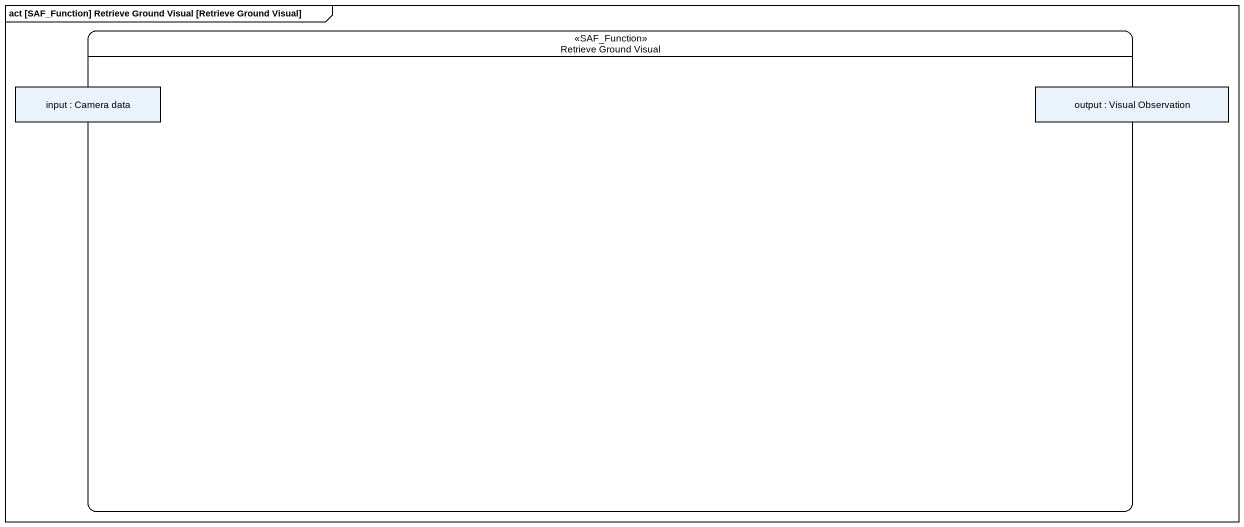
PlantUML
@startuml
mainframe act [SAF_Function] Retrieve Ground Visual [Retrieve Ground Visual]
hide empty description
state "Retrieve Ground Visual" as Retrieve_Ground_Visual <<SAF_Function>> {
  state "input : Camera data" as input <<object>>
  state "output : Visual Observation" as output <<object>>
}
@enduml
